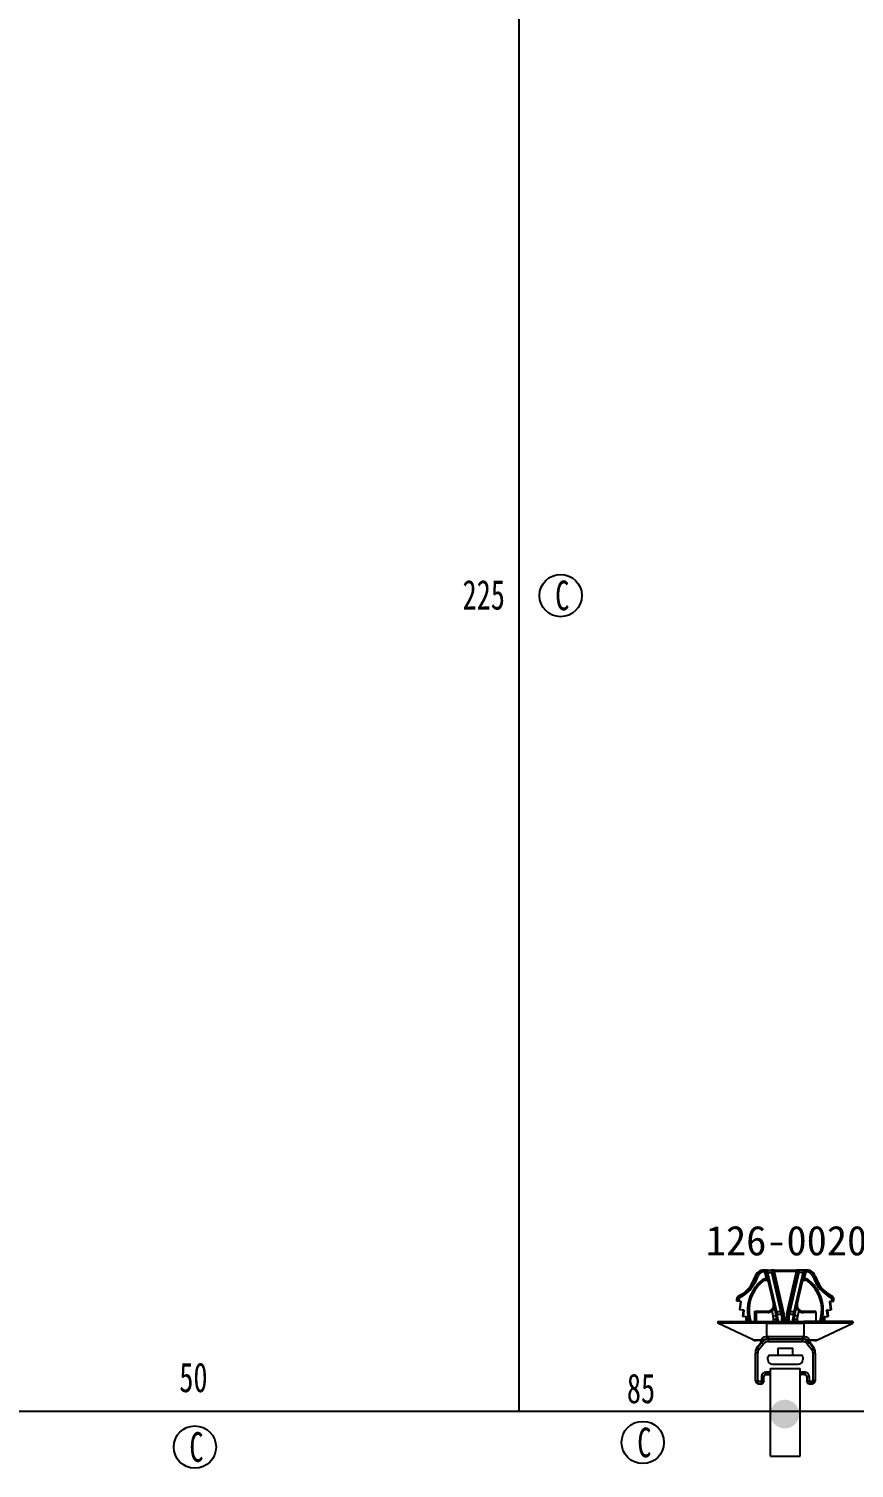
# Model space of a CAD drawing. Header units: millimetres. Extents: x 1543 to 5748, y 1576 to 2417.
# Drawn here: x 2940.5 to 3037.9, y 2004.2 to 2174.3 of the extents above; entities that cross this region are included whole.
import ezdxf

# ---------------------------------------------------------------- set-up
doc = ezdxf.new("R2010")
doc.units = ezdxf.units.MM
doc.layers.get('0').update_dxf_attribs({"lineweight": 25})
for name, color, linetype, lineweight in [('1轮廓实线层', 7, 'Continuous', 50), ('5剖面线层', 1, 'Continuous', 25), ('6文字层', 3, 'Continuous', 25), ('_0', 7, 'Continuous', 25), ('_1轮廓实线层', 7, 'Continuous', 40)]:
    doc.layers.add(name, color=color, linetype=linetype, lineweight=lineweight)
doc.styles.get("Standard").update_dxf_attribs({"font": ''})
doc.styles.add('仿宋体', font='', dxfattribs={"width": 0.7, "height": 3.5})
doc.styles.add('仿宋体GB2312', font='', dxfattribs={"width": 0.7})
doc.styles.get('Standard').set_extended_font_data('SimSun')
doc.styles.get('仿宋体').set_extended_font_data('SimSun')
doc.styles.get('仿宋体GB2312').set_extended_font_data('SimSun')

msp = doc.modelspace()

# ---------------------------------------------------------------- hatches: boundary and pattern name
at = {"layer": '5剖面线层', "linetype": 'ByBlock', "lineweight": -2}
h = msp.add_hatch(color=256, dxfattribs=at)
h.dxf.hatch_style = 1
edge = h.paths.add_edge_path()
edge.add_ellipse((3029.71, 2010.59), major_axis=(1.7, 0), ratio=1, start_angle=0, end_angle=360, ccw=False)
at = {"layer": '_1轮廓实线层', "linetype": 'ByBlock', "lineweight": -2}
h = msp.add_hatch(color=0, dxfattribs=at)
h.dxf.hatch_style = 1
edge = h.paths.add_edge_path()
edge.add_ellipse((3029.71, 2010.59), major_axis=(1.7, 0), ratio=1, start_angle=0, end_angle=360, ccw=False)

# ---------------------------------------------------------------- linework, layer by layer
for p, q in [((3027.38, 2027.6), (3027.22, 2027.6)), ((3027.38, 2027.6), (3027.22, 2027.6)), ((3027.49, 2027.43), (3027.34, 2027.42)), ((3027.49, 2027.43), (3027.34, 2027.42)), ((3027.49, 2027.42), (3027.35, 2027.39)), ((3027.49, 2027.42), (3027.35, 2027.39)), ((3027.54, 2026.56), (3027.35, 2027.39)), ((3027.54, 2026.56), (3027.35, 2027.39)), ((3027.38, 2027.6), (3027.63, 2027.6)), ((3027.38, 2027.6), (3027.38, 2027.51)), ((3027.38, 2027.6), (3027.63, 2027.6)), ((3027.38, 2027.6), (3027.38, 2027.51)), ((3027.49, 2027.44), (3027.49, 2027.41)), ((3027.49, 2027.44), (3027.49, 2027.41)), ((3027.53, 2027.24), (3027.49, 2027.41)), ((3027.53, 2027.24), (3027.49, 2027.41)), ((3028.59, 2022.66), (3027.53, 2027.24)), ((3028.59, 2022.66), (3027.53, 2027.24)), ((3027.61, 2027.6), (3027.63, 2027.6)), ((3027.63, 2027.6), (3027.61, 2027.6)), ((3027.61, 2027.6), (3027.63, 2027.6)), ((3027.63, 2027.6), (3027.61, 2027.6)), ((3027.63, 2027.6), (3027.67, 2027.3)), ((3027.63, 2027.6), (3028.14, 2027.6)), ((3027.63, 2027.6), (3027.67, 2027.3)), ((3027.63, 2027.6), (3028.14, 2027.6)), ((3027.67, 2027.3), (3028.73, 2022.72)), ((3027.67, 2027.3), (3028.18, 2027.3)), ((3027.67, 2027.3), (3028.73, 2022.72)), ((3027.67, 2027.3), (3028.18, 2027.3)), ((3028.18, 2027.3), (3028.14, 2027.6)), ((3028.18, 2027.3), (3028.14, 2027.6)), ((3028.43, 2027.6), (3028.15, 2027.6)), ((3028.43, 2027.6), (3028.15, 2027.6)), ((3029.24, 2022.72), (3028.18, 2027.3)), ((3029.24, 2022.72), (3028.18, 2027.3)), ((3028.28, 2027.49), (3028.43, 2027.45)), ((3028.28, 2027.49), (3028.43, 2027.45)), ((3028.28, 2027.48), (3028.32, 2027.31)), ((3028.28, 2027.48), (3028.32, 2027.31)), ((3028.32, 2027.31), (3029.38, 2022.72)), ((3028.32, 2027.31), (3029.38, 2022.72)), ((3028.43, 2027.6), (3031.1, 2027.6)), ((3028.43, 2027.6), (3028.43, 2027.45)), ((3028.43, 2027.6), (3031.1, 2027.6)), ((3028.43, 2027.6), (3028.43, 2027.45)), ((3031.1, 2027.45), (3028.43, 2027.45)), ((3028.43, 2027.45), (3029.6, 2022.42)), ((3031.1, 2027.45), (3028.43, 2027.45)), ((3028.43, 2027.45), (3029.6, 2022.42)), ((3029.93, 2022.42), (3031.1, 2027.45)), ((3029.93, 2022.42), (3031.1, 2027.45)), ((3030.15, 2022.72), (3031.21, 2027.31)), ((3030.15, 2022.72), (3031.21, 2027.31)), ((3031.35, 2027.3), (3030.29, 2022.72)), ((3031.35, 2027.3), (3030.29, 2022.72)), ((3030.8, 2022.72), (3031.87, 2027.3)), ((3030.8, 2022.72), (3031.87, 2027.3)), ((3032, 2027.24), (3030.94, 2022.66)), ((3032, 2027.24), (3030.94, 2022.66)), ((3031.1, 2027.6), (3031.1, 2027.45)), ((3031.38, 2027.6), (3031.1, 2027.6)), ((3031.1, 2027.6), (3031.1, 2027.45)), ((3031.38, 2027.6), (3031.1, 2027.6)), ((3031.1, 2027.45), (3031.25, 2027.49)), ((3031.1, 2027.45), (3031.25, 2027.49)), ((3031.21, 2027.31), (3031.25, 2027.48)), ((3031.21, 2027.31), (3031.25, 2027.48)), ((3031.25, 2027.48), (3031.26, 2027.49)), ((3031.25, 2027.48), (3031.26, 2027.49)), ((3031.39, 2027.6), (3031.35, 2027.3)), ((3031.39, 2027.6), (3031.35, 2027.3)), ((3031.87, 2027.3), (3031.35, 2027.3)), ((3031.87, 2027.3), (3031.35, 2027.3)), ((3031.91, 2027.6), (3031.39, 2027.6)), ((3031.91, 2027.6), (3031.39, 2027.6)), ((3031.87, 2027.3), (3031.91, 2027.6)), ((3031.87, 2027.3), (3031.91, 2027.6)), ((3032.16, 2027.6), (3031.91, 2027.6)), ((3031.93, 2027.6), (3031.91, 2027.6)), ((3031.91, 2027.6), (3031.93, 2027.6)), ((3032.16, 2027.6), (3031.91, 2027.6)), ((3031.93, 2027.6), (3031.91, 2027.6)), ((3031.91, 2027.6), (3031.93, 2027.6)), ((3032.19, 2027.39), (3031.99, 2026.56)), ((3032.19, 2027.39), (3031.99, 2026.56)), ((3032.04, 2027.41), (3032, 2027.24)), ((3032.04, 2027.41), (3032, 2027.24)), ((3032.04, 2027.51), (3032.04, 2027.5)), ((3032.04, 2027.51), (3032.04, 2027.5)), ((3032.05, 2027.44), (3032.05, 2027.42)), ((3032.05, 2027.44), (3032.05, 2027.42)), ((3032.19, 2027.42), (3032.05, 2027.43)), ((3032.19, 2027.42), (3032.05, 2027.43)), ((3032.19, 2027.39), (3032.05, 2027.42)), ((3032.19, 2027.39), (3032.05, 2027.42)), ((3032.16, 2027.6), (3032.31, 2027.6)), ((3032.16, 2027.6), (3032.16, 2027.51)), ((3032.16, 2027.6), (3032.31, 2027.6)), ((3032.16, 2027.6), (3032.16, 2027.51)), ((3025.97, 2026.07), (3026, 2026.11)), ((3025.97, 2026.07), (3026, 2026.11)), ((3026.32, 2026.84), (3026.2, 2026.84)), ((3026.32, 2026.84), (3026.2, 2026.84)), ((3026.48, 2026.79), (3026.32, 2026.84)), ((3026.48, 2026.79), (3026.32, 2026.84)), ((3027, 2026.41), (3027.12, 2026.27)), ((3027, 2026.41), (3027.12, 2026.27)), ((3027.45, 2026.56), (3027.54, 2026.56)), ((3027.45, 2026.56), (3027.45, 2026.38)), ((3027.45, 2026.56), (3027.54, 2026.56)), ((3027.45, 2026.56), (3027.45, 2026.38)), ((3027.62, 2026.38), (3027.45, 2026.38)), ((3027.62, 2026.38), (3027.45, 2026.38)), ((3027.68, 2026.59), (3027.54, 2026.56)), ((3027.68, 2026.59), (3027.54, 2026.56)), ((3027.62, 2026.38), (3027.54, 2026.56)), ((3027.62, 2026.38), (3027.54, 2026.56)), ((3031.99, 2026.56), (3031.85, 2026.59)), ((3031.99, 2026.56), (3031.85, 2026.59)), ((3031.99, 2026.56), (3031.92, 2026.38)), ((3031.99, 2026.56), (3031.92, 2026.38)), ((3032.09, 2026.38), (3031.92, 2026.38)), ((3032.09, 2026.38), (3031.92, 2026.38)), ((3031.99, 2026.56), (3032.09, 2026.56)), ((3031.99, 2026.56), (3032.09, 2026.56)), ((3032.09, 2026.56), (3032.09, 2026.38)), ((3032.09, 2026.56), (3032.09, 2026.38)), ((3032.53, 2026.41), (3032.42, 2026.27)), ((3032.53, 2026.41), (3032.42, 2026.27)), ((3033.05, 2026.79), (3033.22, 2026.84)), ((3033.05, 2026.79), (3033.22, 2026.84)), ((3033.22, 2026.84), (3033.34, 2026.84)), ((3033.22, 2026.84), (3033.34, 2026.84)), ((3024.09, 2024.18), (3024.02, 2024.18)), ((3024.02, 2023.93), (3024.02, 2024.18)), ((3024.09, 2024.18), (3024.02, 2024.18)), ((3024.02, 2023.93), (3024.02, 2024.18)), ((3024.09, 2023.93), (3024.02, 2023.93)), ((3024.46, 2023.88), (3024.02, 2023.93)), ((3024.09, 2023.93), (3024.02, 2023.93)), ((3024.46, 2023.88), (3024.02, 2023.93)), ((3024.09, 2024.18), (3024.27, 2024.18)), ((3024.09, 2023.93), (3024.09, 2024.18)), ((3024.09, 2024.18), (3024.27, 2024.18)), ((3024.09, 2023.93), (3024.09, 2024.18)), ((3024.29, 2024.5), (3024.22, 2024.5)), ((3024.29, 2024.5), (3024.22, 2024.5)), ((3024.27, 2024.18), (3024.27, 2023.92)), ((3024.27, 2024.18), (3024.27, 2023.92)), ((3024.54, 2023.88), (3024.27, 2023.92)), ((3024.54, 2023.88), (3024.27, 2023.92)), ((3024.37, 2024.34), (3024.29, 2024.5)), ((3024.37, 2024.34), (3024.29, 2024.5)), ((3024.46, 2023.88), (3024.34, 2022.92)), ((3024.46, 2023.88), (3024.34, 2022.92)), ((3024.45, 2022.92), (3024.57, 2023.88)), ((3024.45, 2022.92), (3024.57, 2023.88)), ((3024.46, 2023.88), (3024.57, 2023.88)), ((3024.46, 2023.88), (3024.57, 2023.88)), ((3024.54, 2023.88), (3024.57, 2023.88)), ((3024.54, 2023.88), (3024.57, 2023.88)), ((3026.11, 2025.45), (3026.25, 2025.35)), ((3026.11, 2025.45), (3026.25, 2025.35)), ((3033.43, 2025.45), (3033.28, 2025.35)), ((3033.43, 2025.45), (3033.28, 2025.35)), ((3034.97, 2023.88), (3035.26, 2023.92)), ((3034.97, 2023.88), (3035.26, 2023.92)), ((3034.97, 2023.88), (3034.98, 2023.81)), ((3035.07, 2023.88), (3034.97, 2023.88)), ((3034.97, 2023.88), (3034.98, 2023.81)), ((3035.07, 2023.88), (3034.97, 2023.88)), ((3034.98, 2023.81), (3035.09, 2022.92)), ((3034.98, 2023.81), (3035.09, 2022.92)), ((3035.07, 2023.88), (3035.51, 2023.93)), ((3035.07, 2023.88), (3035.51, 2023.93)), ((3035.07, 2023.88), (3035.19, 2022.92)), ((3035.07, 2023.88), (3035.19, 2022.92)), ((3035.17, 2024.34), (3035.24, 2024.5)), ((3035.17, 2024.34), (3035.24, 2024.5)), ((3035.24, 2024.5), (3035.32, 2024.5)), ((3035.24, 2024.5), (3035.32, 2024.5)), ((3035.26, 2024.18), (3035.26, 2023.92)), ((3035.26, 2024.18), (3035.44, 2024.18)), ((3035.26, 2024.18), (3035.26, 2023.92)), ((3035.26, 2024.18), (3035.44, 2024.18)), ((3035.44, 2023.93), (3035.44, 2024.18)), ((3035.44, 2024.18), (3035.51, 2024.18)), ((3035.44, 2023.93), (3035.44, 2024.18)), ((3035.44, 2024.18), (3035.51, 2024.18)), ((3035.44, 2023.93), (3035.51, 2023.93)), ((3035.44, 2023.93), (3035.51, 2023.93)), ((3035.51, 2023.93), (3035.51, 2024.18)), ((3035.51, 2023.93), (3035.51, 2024.18)), ((3024.45, 2022.92), (3024.34, 2022.92)), ((3024.79, 2022.87), (3024.34, 2022.92)), ((3024.45, 2022.92), (3024.34, 2022.92)), ((3024.79, 2022.87), (3024.34, 2022.92)), ((3024.87, 2022.87), (3024.45, 2022.92)), ((3024.87, 2022.87), (3024.45, 2022.92)), ((3024.79, 2022.87), (3024.7, 2022.13)), ((3024.79, 2022.87), (3024.7, 2022.13)), ((3024.81, 2022.13), (3024.7, 2022.13)), ((3025.13, 2022.08), (3024.7, 2022.13)), ((3024.81, 2022.13), (3024.7, 2022.13)), ((3025.13, 2022.08), (3024.7, 2022.13)), ((3024.79, 2022.87), (3024.9, 2022.87)), ((3024.79, 2022.87), (3024.9, 2022.87)), ((3024.81, 2022.13), (3024.9, 2022.87)), ((3024.81, 2022.13), (3024.9, 2022.87)), ((3025.25, 2022.08), (3024.81, 2022.13)), ((3025.25, 2022.08), (3024.81, 2022.13)), ((3024.87, 2022.87), (3024.9, 2022.87)), ((3024.87, 2022.87), (3024.9, 2022.87)), ((3025.25, 2022.08), (3025.13, 2022.08)), ((3025.13, 2021.52), (3025.13, 2022.08)), ((3025.25, 2022.08), (3025.13, 2022.08)), ((3025.13, 2021.52), (3025.13, 2022.08)), ((3025.25, 2021.52), (3025.25, 2022.08)), ((3025.25, 2021.52), (3025.25, 2022.08)), ((3026.18, 2021.52), (3026.18, 2022.74)), ((3026.18, 2022.74), (3026.32, 2022.6)), ((3026.18, 2022.74), (3027.68, 2022.74)), ((3026.18, 2021.52), (3026.18, 2022.74)), ((3026.18, 2022.74), (3026.32, 2022.6)), ((3026.18, 2022.74), (3027.68, 2022.74)), ((3026.32, 2022.6), (3026.32, 2021.52)), ((3027.68, 2022.6), (3026.32, 2022.6)), ((3026.32, 2022.6), (3026.32, 2021.52)), ((3027.68, 2022.6), (3026.32, 2022.6)), ((3027.68, 2022.6), (3027.68, 2022.74)), ((3027.68, 2022.6), (3027.68, 2022.74)), ((3028.2, 2022.77), (3028.11, 2022.89)), ((3028.2, 2022.77), (3028.11, 2022.89)), ((3028.33, 2022.21), (3028.2, 2022.77)), ((3028.33, 2022.21), (3028.2, 2022.77)), ((3028.33, 2022.21), (3028.68, 2022.29)), ((3028.33, 2022.21), (3028.68, 2022.29)), ((3028.37, 2023.61), (3028.38, 2023.55)), ((3028.37, 2023.61), (3028.38, 2023.55)), ((3028.67, 2022.32), (3028.59, 2022.66)), ((3028.67, 2022.32), (3028.59, 2022.66)), ((3028.81, 2022.36), (3028.67, 2022.32)), ((3028.81, 2022.36), (3028.67, 2022.32)), ((3028.68, 2022.29), (3028.67, 2022.32)), ((3028.68, 2022.29), (3028.67, 2022.32)), ((3028.82, 2022.33), (3028.68, 2022.29)), ((3028.82, 2022.33), (3028.68, 2022.29)), ((3028.73, 2022.72), (3029.24, 2022.72)), ((3028.73, 2022.72), (3028.81, 2022.36)), ((3028.73, 2022.72), (3029.24, 2022.72)), ((3028.73, 2022.72), (3028.81, 2022.36)), ((3029.32, 2022.36), (3028.81, 2022.36)), ((3028.81, 2022.36), (3028.82, 2022.33)), ((3029.32, 2022.36), (3028.81, 2022.36)), ((3028.81, 2022.36), (3028.82, 2022.33)), ((3029.32, 2022.36), (3029.24, 2022.72)), ((3029.32, 2022.36), (3029.24, 2022.72)), ((3029.46, 2022.39), (3029.32, 2022.36)), ((3029.46, 2022.39), (3029.32, 2022.36)), ((3029.46, 2022.38), (3029.32, 2022.35)), ((3029.46, 2022.38), (3029.32, 2022.35)), ((3029.32, 2022.35), (3029.32, 2022.36)), ((3029.32, 2022.35), (3029.32, 2022.36)), ((3029.38, 2022.72), (3029.46, 2022.39)), ((3029.38, 2022.72), (3029.46, 2022.39)), ((3029.46, 2022.38), (3029.6, 2022.42)), ((3029.46, 2022.38), (3029.6, 2022.42)), ((3029.46, 2022.39), (3029.46, 2022.38)), ((3029.46, 2022.39), (3029.46, 2022.38)), ((3029.93, 2022.42), (3030.07, 2022.38)), ((3029.93, 2022.42), (3030.07, 2022.38)), ((3030.07, 2022.39), (3030.15, 2022.72)), ((3030.07, 2022.39), (3030.15, 2022.72)), ((3030.07, 2022.38), (3030.07, 2022.39)), ((3030.21, 2022.36), (3030.07, 2022.39)), ((3030.07, 2022.38), (3030.07, 2022.39)), ((3030.21, 2022.36), (3030.07, 2022.39)), ((3030.21, 2022.35), (3030.07, 2022.38)), ((3030.21, 2022.35), (3030.07, 2022.38)), ((3030.29, 2022.72), (3030.21, 2022.36)), ((3030.29, 2022.72), (3030.21, 2022.36)), ((3030.73, 2022.36), (3030.21, 2022.36)), ((3030.21, 2022.36), (3030.21, 2022.35)), ((3030.73, 2022.36), (3030.21, 2022.36)), ((3030.21, 2022.36), (3030.21, 2022.35)), ((3030.29, 2022.72), (3030.8, 2022.72)), ((3030.29, 2022.72), (3030.8, 2022.72)), ((3030.72, 2022.33), (3030.73, 2022.36)), ((3030.72, 2022.33), (3030.73, 2022.36)), ((3030.86, 2022.29), (3030.72, 2022.33)), ((3030.86, 2022.29), (3030.72, 2022.33)), ((3030.73, 2022.36), (3030.8, 2022.72)), ((3030.73, 2022.36), (3030.8, 2022.72)), ((3030.87, 2022.32), (3030.73, 2022.36)), ((3030.87, 2022.32), (3030.73, 2022.36)), ((3030.87, 2022.32), (3030.86, 2022.29)), ((3030.87, 2022.32), (3030.86, 2022.29)), ((3030.86, 2022.29), (3031.21, 2022.21)), ((3030.86, 2022.29), (3031.21, 2022.21)), ((3030.94, 2022.66), (3030.87, 2022.32)), ((3030.94, 2022.66), (3030.87, 2022.32)), ((3031.15, 2023.55), (3031.16, 2023.61)), ((3031.15, 2023.55), (3031.16, 2023.61)), ((3031.34, 2022.77), (3031.21, 2022.21)), ((3031.34, 2022.77), (3031.21, 2022.21)), ((3031.34, 2022.77), (3031.42, 2022.89)), ((3031.34, 2022.77), (3031.42, 2022.89)), ((3031.86, 2022.6), (3031.86, 2022.74)), ((3031.86, 2022.74), (3033.36, 2022.74)), ((3031.86, 2022.6), (3031.86, 2022.74)), ((3031.86, 2022.74), (3033.36, 2022.74)), ((3033.36, 2022.6), (3031.86, 2022.6)), ((3033.36, 2022.6), (3031.86, 2022.6)), ((3033.36, 2022.6), (3033.36, 2022.74)), ((3033.36, 2022.6), (3033.36, 2022.74)), ((3033.36, 2022.6), (3033.36, 2021.52)), ((3033.36, 2022.6), (3033.36, 2021.52)), ((3034.31, 2022.08), (3034.73, 2022.13)), ((3034.31, 2022.08), (3034.73, 2022.13)), ((3034.31, 2022.08), (3034.38, 2022.09)), ((3034.31, 2022.08), (3034.38, 2022.09)), ((3034.47, 2022.09), (3034.38, 2022.09)), ((3034.47, 2022.09), (3034.38, 2022.09)), ((3034.47, 2022.09), (3034.84, 2022.13)), ((3034.47, 2022.09), (3034.84, 2022.13)), ((3034.63, 2022.87), (3035.09, 2022.92)), ((3034.63, 2022.87), (3035.09, 2022.92)), ((3034.63, 2022.87), (3034.64, 2022.8)), ((3034.75, 2022.87), (3034.63, 2022.87)), ((3034.63, 2022.87), (3034.64, 2022.8)), ((3034.75, 2022.87), (3034.63, 2022.87)), ((3034.64, 2022.8), (3034.73, 2022.13)), ((3034.64, 2022.8), (3034.73, 2022.13)), ((3034.84, 2022.13), (3034.73, 2022.13)), ((3034.84, 2022.13), (3034.73, 2022.13)), ((3034.75, 2022.87), (3035.19, 2022.92)), ((3034.75, 2022.87), (3035.19, 2022.92)), ((3034.75, 2022.87), (3034.84, 2022.13)), ((3034.75, 2022.87), (3034.84, 2022.13)), ((3035.19, 2022.92), (3035.09, 2022.92)), ((3035.19, 2022.92), (3035.09, 2022.92)), ((3021.79, 2021.52), (3027.59, 2021.52)), ((3021.79, 2021.52), (3021.79, 2021.34)), ((3021.79, 2021.52), (3027.59, 2021.52)), ((3021.79, 2021.52), (3021.79, 2021.34)), ((3027.59, 2021.34), (3021.79, 2021.34)), ((3025.98, 2019.35), (3021.79, 2021.34)), ((3027.59, 2021.34), (3021.79, 2021.34)), ((3025.98, 2019.35), (3021.79, 2021.34)), ((3027.59, 2021.52), (3031.94, 2021.52)), ((3027.59, 2021.52), (3027.59, 2021.34)), ((3027.59, 2021.52), (3031.94, 2021.52)), ((3027.59, 2021.52), (3027.59, 2021.34)), ((3027.59, 2021.34), (3031.94, 2021.34)), ((3027.59, 2019.76), (3027.59, 2021.34)), ((3027.59, 2021.34), (3031.94, 2021.34)), ((3027.59, 2019.76), (3027.59, 2021.34)), ((3028.38, 2021.52), (3028.38, 2021.81)), ((3028.38, 2021.81), (3028.73, 2021.81)), ((3028.38, 2021.52), (3028.38, 2021.81)), ((3028.38, 2021.81), (3028.73, 2021.81)), ((3028.73, 2021.52), (3028.73, 2021.81)), ((3028.88, 2021.81), (3028.73, 2021.81)), ((3028.73, 2021.52), (3028.73, 2021.81)), ((3028.88, 2021.81), (3028.73, 2021.81)), ((3028.88, 2021.81), (3028.88, 2021.52)), ((3028.88, 2021.81), (3028.88, 2021.52)), ((3029.37, 2021.52), (3029.37, 2021.9)), ((3029.52, 2021.9), (3029.37, 2021.9)), ((3029.37, 2021.52), (3029.37, 2021.9)), ((3029.52, 2021.9), (3029.37, 2021.9)), ((3029.52, 2021.9), (3029.52, 2021.52)), ((3029.52, 2021.9), (3029.66, 2021.9)), ((3029.52, 2021.9), (3029.52, 2021.52)), ((3029.52, 2021.9), (3029.66, 2021.9)), ((3029.66, 2021.9), (3029.66, 2021.52)), ((3029.66, 2021.9), (3029.66, 2021.52)), ((3029.87, 2021.52), (3029.87, 2021.9)), ((3029.87, 2021.9), (3030.02, 2021.9)), ((3029.87, 2021.52), (3029.87, 2021.9)), ((3029.87, 2021.9), (3030.02, 2021.9)), ((3030.02, 2021.52), (3030.02, 2021.9)), ((3030.16, 2021.9), (3030.02, 2021.9)), ((3030.02, 2021.52), (3030.02, 2021.9)), ((3030.16, 2021.9), (3030.02, 2021.9)), ((3030.16, 2021.9), (3030.16, 2021.52)), ((3030.16, 2021.9), (3030.16, 2021.52)), ((3030.66, 2021.52), (3030.66, 2021.81)), ((3030.8, 2021.81), (3030.66, 2021.81)), ((3030.66, 2021.52), (3030.66, 2021.81)), ((3030.8, 2021.81), (3030.66, 2021.81)), ((3030.8, 2021.81), (3030.8, 2021.52)), ((3030.8, 2021.81), (3031.16, 2021.81)), ((3030.8, 2021.81), (3030.8, 2021.52)), ((3030.8, 2021.81), (3031.16, 2021.81)), ((3031.16, 2021.81), (3031.16, 2021.52)), ((3031.16, 2021.81), (3031.16, 2021.52)), ((3037.75, 2021.52), (3031.94, 2021.52)), ((3031.94, 2021.52), (3031.94, 2021.34)), ((3037.75, 2021.52), (3031.94, 2021.52)), ((3031.94, 2021.52), (3031.94, 2021.34)), ((3037.75, 2021.34), (3031.94, 2021.34)), ((3031.94, 2021.34), (3031.94, 2019.76)), ((3037.75, 2021.34), (3031.94, 2021.34)), ((3031.94, 2021.34), (3031.94, 2019.76)), ((3033.56, 2019.35), (3037.75, 2021.34)), ((3033.56, 2019.35), (3037.75, 2021.34)), ((3034.14, 2022), (3034.15, 2022)), ((3034.14, 2022), (3034.14, 2021.99)), ((3034.14, 2022), (3034.15, 2022)), ((3034.14, 2022), (3034.14, 2021.99)), ((3034.14, 2021.99), (3034.14, 2021.52)), ((3034.14, 2021.99), (3034.14, 2021.52)), ((3034.32, 2022.02), (3034.41, 2022.02)), ((3034.32, 2021.52), (3034.32, 2022.02)), ((3034.32, 2022.02), (3034.41, 2022.02)), ((3034.32, 2021.52), (3034.32, 2022.02)), ((3034.41, 2021.52), (3034.41, 2022.02)), ((3034.41, 2021.52), (3034.41, 2022.02)), ((3037.75, 2021.52), (3037.75, 2021.34)), ((3037.75, 2021.52), (3037.75, 2021.34)), ((3025.98, 2019.35), (3026.86, 2019.35)), ((3025.98, 2019.35), (3026.86, 2019.35)), ((3026.43, 2019.28), (3026.29, 2019.28)), ((3026.43, 2019.28), (3026.29, 2019.28)), ((3026.77, 2019.28), (3026.43, 2019.28)), ((3026.77, 2019.28), (3026.43, 2019.28)), ((3026.45, 2018.49), (3026.98, 2019.16)), ((3026.45, 2018.49), (3026.98, 2019.16)), ((3026.45, 2018.49), (3026.98, 2019.16)), ((3026.45, 2018.49), (3026.98, 2019.16)), ((3026.98, 2019.04), (3026.45, 2018.38)), ((3026.98, 2019.04), (3026.45, 2018.38)), ((3026.65, 2018.22), (3027.18, 2018.89)), ((3026.65, 2018.22), (3027.18, 2018.89)), ((3026.89, 2019.38), (3026.86, 2019.35)), ((3026.89, 2019.38), (3026.86, 2019.35)), ((3026.98, 2019.04), (3026.98, 2019.16)), ((3026.98, 2019.16), (3026.98, 2019.16)), ((3026.98, 2019.04), (3026.98, 2019.16)), ((3026.98, 2019.16), (3026.98, 2019.16)), ((3027.18, 2018.89), (3026.98, 2019.04)), ((3027.18, 2018.89), (3026.98, 2019.04)), ((3027.73, 2019.77), (3031.8, 2019.77)), ((3027.73, 2019.49), (3027.73, 2019.77)), ((3027.73, 2019.77), (3031.8, 2019.77)), ((3027.73, 2019.49), (3027.73, 2019.77)), ((3027.73, 2019.49), (3031.8, 2019.49)), ((3027.73, 2019.42), (3027.73, 2019.49)), ((3027.73, 2019.49), (3031.8, 2019.49)), ((3027.73, 2019.42), (3027.73, 2019.49)), ((3027.73, 2019.42), (3031.8, 2019.42)), ((3027.73, 2019.42), (3027.73, 2019.16)), ((3027.73, 2019.42), (3031.8, 2019.42)), ((3027.73, 2019.42), (3027.73, 2019.16)), ((3027.73, 2019.16), (3031.8, 2019.16)), ((3027.73, 2019.16), (3031.8, 2019.16)), ((3031.8, 2019.77), (3031.8, 2019.49)), ((3031.8, 2019.77), (3031.8, 2019.49)), ((3031.8, 2019.49), (3031.8, 2019.42)), ((3031.8, 2019.49), (3031.8, 2019.42)), ((3031.8, 2019.16), (3031.8, 2019.42)), ((3031.8, 2019.16), (3031.8, 2019.42)), ((3032.56, 2019.04), (3032.36, 2018.89)), ((3032.56, 2019.04), (3032.36, 2018.89)), ((3032.36, 2018.89), (3032.88, 2018.22)), ((3032.36, 2018.89), (3032.88, 2018.22)), ((3032.56, 2019.16), (3032.56, 2019.04)), ((3032.56, 2019.16), (3032.56, 2019.16)), ((3033.08, 2018.49), (3032.56, 2019.16)), ((3033.08, 2018.49), (3032.56, 2019.16)), ((3032.56, 2019.16), (3032.56, 2019.04)), ((3032.56, 2019.16), (3032.56, 2019.16)), ((3033.08, 2018.49), (3032.56, 2019.16)), ((3033.08, 2018.49), (3032.56, 2019.16)), ((3033.08, 2018.38), (3032.56, 2019.04)), ((3033.08, 2018.38), (3032.56, 2019.04)), ((3032.67, 2019.35), (3032.65, 2019.38)), ((3032.67, 2019.35), (3032.65, 2019.38)), ((3032.67, 2019.35), (3033.56, 2019.35)), ((3032.67, 2019.35), (3033.56, 2019.35)), ((3033.24, 2019.28), (3032.77, 2019.28)), ((3033.24, 2019.28), (3032.77, 2019.28)), ((3026.25, 2017.9), (3026.25, 2017.78)), ((3026.25, 2017.9), (3026.25, 2017.9)), ((3026.25, 2017.9), (3026.25, 2017.78)), ((3026.25, 2017.9), (3026.25, 2017.9)), ((3026.25, 2014.53), (3026.25, 2017.78)), ((3026.5, 2017.78), (3026.25, 2017.78)), ((3026.25, 2014.53), (3026.25, 2017.78)), ((3026.5, 2017.78), (3026.25, 2017.78)), ((3026.45, 2018.49), (3026.45, 2018.38)), ((3026.45, 2018.49), (3026.45, 2018.49)), ((3026.45, 2018.49), (3026.45, 2018.38)), ((3026.45, 2018.49), (3026.45, 2018.49)), ((3026.45, 2018.38), (3026.65, 2018.22)), ((3026.45, 2018.38), (3026.65, 2018.22)), ((3026.5, 2014.53), (3026.5, 2017.78)), ((3026.5, 2014.53), (3026.5, 2017.78)), ((3027.7, 2017.02), (3027.7, 2017.32)), ((3027.7, 2017.02), (3027.7, 2017.32)), ((3027.92, 2017.53), (3028.87, 2017.53)), ((3027.92, 2017.53), (3028.87, 2017.53)), ((3028.87, 2018.39), (3028.87, 2017.53)), ((3028.87, 2018.39), (3030.66, 2018.39)), ((3028.87, 2018.39), (3028.87, 2017.53)), ((3028.87, 2018.39), (3030.66, 2018.39)), ((3028.87, 2017.53), (3030.66, 2017.53)), ((3028.87, 2017.53), (3030.66, 2017.53)), ((3030.66, 2017.53), (3030.66, 2018.39)), ((3030.66, 2017.53), (3030.66, 2018.39)), ((3030.66, 2017.53), (3031.62, 2017.53)), ((3030.66, 2017.53), (3031.62, 2017.53)), ((3031.83, 2017.32), (3031.83, 2017.02)), ((3031.83, 2017.32), (3031.83, 2017.02)), ((3032.88, 2018.22), (3033.08, 2018.38)), ((3032.88, 2018.22), (3033.08, 2018.38)), ((3033.03, 2017.78), (3033.03, 2014.53)), ((3033.29, 2017.78), (3033.03, 2017.78)), ((3033.03, 2017.78), (3033.03, 2014.53)), ((3033.29, 2017.78), (3033.03, 2017.78)), ((3033.08, 2018.38), (3033.08, 2018.49)), ((3033.08, 2018.49), (3033.08, 2018.49)), ((3033.08, 2018.38), (3033.08, 2018.49)), ((3033.08, 2018.49), (3033.08, 2018.49)), ((3033.29, 2017.78), (3033.29, 2017.9)), ((3033.29, 2017.9), (3033.29, 2017.9)), ((3033.29, 2017.78), (3033.29, 2017.9)), ((3033.29, 2017.9), (3033.29, 2017.9)), ((3033.29, 2017.78), (3033.29, 2014.53)), ((3033.29, 2017.78), (3033.29, 2014.53)), ((3028.02, 2015.54), (3027.45, 2015.54)), ((3027.45, 2015.54), (3027.45, 2015.25)), ((3028.02, 2015.54), (3027.45, 2015.54)), ((3027.45, 2015.54), (3027.45, 2015.25)), ((3027.88, 2015.25), (3028.02, 2015.53)), ((3027.88, 2015.25), (3028.02, 2015.53)), ((3028.02, 2015.96), (3031.52, 2015.96)), ((3028.02, 2005.63), (3028.02, 2015.96)), ((3028.02, 2015.96), (3031.52, 2015.96)), ((3028.02, 2005.63), (3028.02, 2015.96)), ((3028.24, 2016.48), (3031.29, 2016.48)), ((3028.24, 2016.48), (3031.29, 2016.48)), ((3031.52, 2005.63), (3031.52, 2015.96)), ((3031.52, 2005.63), (3031.52, 2015.96)), ((3032.09, 2015.54), (3031.52, 2015.54)), ((3032.09, 2015.54), (3031.52, 2015.54)), ((3031.52, 2015.53), (3031.66, 2015.25)), ((3031.52, 2015.53), (3031.66, 2015.25)), ((3032.09, 2015.25), (3032.09, 2015.54)), ((3032.09, 2015.25), (3032.09, 2015.54)), ((3026.25, 2014.53), (3026.5, 2014.53)), ((3026.25, 2014.53), (3026.5, 2014.53)), ((3026.94, 2014.42), (3026.61, 2014.42)), ((3026.61, 2014.17), (3026.61, 2014.42)), ((3026.94, 2014.42), (3026.61, 2014.42)), ((3026.61, 2014.17), (3026.61, 2014.42)), ((3026.61, 2014.17), (3026.94, 2014.17)), ((3026.61, 2014.17), (3026.94, 2014.17)), ((3026.94, 2015.04), (3026.94, 2014.42)), ((3027.23, 2015.04), (3026.94, 2015.04)), ((3026.94, 2015.04), (3026.94, 2014.42)), ((3027.23, 2015.04), (3026.94, 2015.04)), ((3026.94, 2014.17), (3026.94, 2014.42)), ((3026.94, 2014.17), (3026.94, 2014.42)), ((3027.23, 2014.46), (3027.23, 2015.04)), ((3027.23, 2014.46), (3027.23, 2015.04)), ((3027.45, 2015.25), (3027.56, 2015.25)), ((3027.45, 2015.25), (3027.56, 2015.25)), ((3027.56, 2015.25), (3027.56, 2015.26)), ((3027.57, 2015.25), (3027.56, 2015.26)), ((3027.56, 2015.25), (3027.56, 2015.26)), ((3027.57, 2015.25), (3027.56, 2015.26)), ((3027.56, 2015.25), (3027.57, 2015.25)), ((3027.56, 2015.25), (3027.57, 2015.25)), ((3027.57, 2015.25), (3027.88, 2015.25)), ((3027.57, 2015.25), (3027.88, 2015.25)), ((3027.88, 2015.25), (3028.02, 2015.25)), ((3027.88, 2015.25), (3028.02, 2015.25)), ((3031.52, 2015.25), (3031.66, 2015.25)), ((3031.52, 2015.25), (3031.66, 2015.25)), ((3031.96, 2015.25), (3031.66, 2015.25)), ((3031.96, 2015.25), (3031.66, 2015.25)), ((3031.98, 2015.26), (3031.96, 2015.25)), ((3031.98, 2015.26), (3031.96, 2015.25)), ((3031.98, 2015.25), (3031.96, 2015.25)), ((3031.98, 2015.25), (3031.96, 2015.25)), ((3031.98, 2015.26), (3031.98, 2015.25)), ((3031.98, 2015.26), (3031.98, 2015.25)), ((3031.98, 2015.25), (3032.09, 2015.25)), ((3031.98, 2015.25), (3032.09, 2015.25)), ((3032.31, 2015.04), (3032.6, 2015.04)), ((3032.31, 2015.04), (3032.31, 2014.46)), ((3032.31, 2015.04), (3032.6, 2015.04)), ((3032.31, 2015.04), (3032.31, 2014.46)), ((3032.6, 2014.42), (3032.6, 2015.04)), ((3032.6, 2014.42), (3032.6, 2015.04)), ((3032.92, 2014.42), (3032.6, 2014.42)), ((3032.6, 2014.42), (3032.6, 2014.17)), ((3032.92, 2014.42), (3032.6, 2014.42)), ((3032.6, 2014.42), (3032.6, 2014.17)), ((3032.6, 2014.17), (3032.92, 2014.17)), ((3032.6, 2014.17), (3032.92, 2014.17)), ((3032.92, 2014.17), (3032.92, 2014.42)), ((3032.92, 2014.17), (3032.92, 2014.42)), ((3033.29, 2014.53), (3033.03, 2014.53)), ((3033.29, 2014.53), (3033.03, 2014.53)), ((3028.02, 2005.63), (3031.52, 2005.63)), ((3028.02, 2005.63), (3031.52, 2005.63))]:
    msp.add_line(p, q)
for points in [[(3026.32, 2026.84), (3026.38, 2027), (3026.48, 2027.15), (3026.59, 2027.28), (3026.73, 2027.39), (3027.04, 2027.54), (3027.38, 2027.6)], [(3026.32, 2026.84), (3026.38, 2027), (3026.48, 2027.15), (3026.59, 2027.28), (3026.73, 2027.39), (3027.04, 2027.54), (3027.38, 2027.6)], [(3033.22, 2026.84), (3033.1, 2027.09), (3032.92, 2027.31), (3032.75, 2027.43), (3032.56, 2027.52), (3032.36, 2027.58), (3032.16, 2027.6)], [(3033.22, 2026.84), (3033.1, 2027.09), (3032.92, 2027.31), (3032.75, 2027.43), (3032.56, 2027.52), (3032.36, 2027.58), (3032.16, 2027.6)], [(3026.48, 2026.79), (3026.34, 2026.41), (3026.16, 2026.04), (3025.93, 2025.69), (3025.68, 2025.36), (3025.39, 2025.06), (3025.07, 2024.78), (3024.73, 2024.55), (3024.37, 2024.34)], [(3026.48, 2026.79), (3026.34, 2026.41), (3026.16, 2026.04), (3025.93, 2025.69), (3025.68, 2025.36), (3025.39, 2025.06), (3025.07, 2024.78), (3024.73, 2024.55), (3024.37, 2024.34)], [(3033.05, 2026.79), (3033.2, 2026.41), (3033.38, 2026.04), (3033.6, 2025.69), (3033.86, 2025.36), (3034.15, 2025.06), (3034.46, 2024.78), (3034.8, 2024.55), (3035.17, 2024.34)], [(3033.05, 2026.79), (3033.2, 2026.41), (3033.38, 2026.04), (3033.6, 2025.69), (3033.86, 2025.36), (3034.15, 2025.06), (3034.46, 2024.78), (3034.8, 2024.55), (3035.17, 2024.34)], [(3035.24, 2024.5), (3034.82, 2024.75), (3034.43, 2025.04), (3033.98, 2025.48), (3033.63, 2025.96), (3033.4, 2026.39), (3033.22, 2026.84)], [(3035.24, 2024.5), (3034.82, 2024.75), (3034.43, 2025.04), (3033.98, 2025.48), (3033.63, 2025.96), (3033.4, 2026.39), (3033.22, 2026.84)], [(3028.39, 2023.19), (3028.33, 2022.99), (3028.2, 2022.77)], [(3028.39, 2023.19), (3028.33, 2022.99), (3028.2, 2022.77)], [(3031.34, 2022.77), (3031.23, 2022.92), (3031.15, 2023.19)], [(3031.34, 2022.77), (3031.23, 2022.92), (3031.15, 2023.19)], [(3034.15, 2022), (3034.28, 2022.08), (3034.31, 2022.08)], [(3034.15, 2022), (3034.28, 2022.08), (3034.31, 2022.08)], [(3026.77, 2019.28), (3026.77, 2019.28), (3026.79, 2019.28), (3026.86, 2019.35)], [(3026.77, 2019.28), (3026.77, 2019.28), (3026.79, 2019.28), (3026.86, 2019.35)], [(3026.95, 2019.13), (3026.97, 2019.2), (3026.95, 2019.28), (3026.86, 2019.35)], [(3026.95, 2019.13), (3026.97, 2019.2), (3026.95, 2019.28), (3026.86, 2019.35)], [(3026.89, 2019.38), (3026.96, 2019.33), (3027, 2019.26), (3026.99, 2019.18), (3026.98, 2019.16)], [(3026.89, 2019.38), (3026.96, 2019.33), (3027, 2019.26), (3026.99, 2019.18), (3026.98, 2019.16)], [(3026.94, 2019.44), (3027.01, 2019.4), (3027.05, 2019.32), (3027.04, 2019.24), (3027.02, 2019.22)], [(3026.94, 2019.44), (3027.01, 2019.4), (3027.05, 2019.32), (3027.04, 2019.24), (3027.02, 2019.22)], [(3026.98, 2019.48), (3027.05, 2019.43), (3027.09, 2019.35), (3027.07, 2019.27), (3027.06, 2019.25)], [(3026.98, 2019.48), (3027.05, 2019.43), (3027.09, 2019.35), (3027.07, 2019.27), (3027.06, 2019.25)], [(3027.61, 2019.48), (3027.62, 2019.49), (3027.62, 2019.5), (3027.63, 2019.59), (3027.61, 2019.71), (3027.59, 2019.76)], [(3027.61, 2019.48), (3027.62, 2019.49), (3027.62, 2019.5), (3027.63, 2019.59), (3027.61, 2019.71), (3027.59, 2019.76)], [(3031.94, 2019.76), (3031.93, 2019.74), (3031.92, 2019.68), (3031.91, 2019.56), (3031.91, 2019.51), (3031.92, 2019.49), (3031.92, 2019.49), (3031.93, 2019.48)], [(3031.94, 2019.76), (3031.93, 2019.74), (3031.92, 2019.68), (3031.91, 2019.56), (3031.91, 2019.51), (3031.92, 2019.49), (3031.92, 2019.49), (3031.93, 2019.48)], [(3032.48, 2019.25), (3032.44, 2019.32), (3032.47, 2019.41), (3032.53, 2019.47), (3032.56, 2019.48)], [(3032.48, 2019.25), (3032.44, 2019.32), (3032.47, 2019.41), (3032.53, 2019.47), (3032.56, 2019.48)], [(3032.51, 2019.22), (3032.48, 2019.29), (3032.5, 2019.37), (3032.57, 2019.43), (3032.6, 2019.44)], [(3032.51, 2019.22), (3032.48, 2019.29), (3032.5, 2019.37), (3032.57, 2019.43), (3032.6, 2019.44)], [(3032.65, 2019.38), (3032.57, 2019.33), (3032.54, 2019.26), (3032.55, 2019.18), (3032.56, 2019.16)], [(3032.65, 2019.38), (3032.57, 2019.33), (3032.54, 2019.26), (3032.55, 2019.18), (3032.56, 2019.16)], [(3032.67, 2019.35), (3032.6, 2019.3), (3032.56, 2019.23), (3032.57, 2019.15), (3032.59, 2019.13)], [(3032.67, 2019.35), (3032.6, 2019.3), (3032.56, 2019.23), (3032.57, 2019.15), (3032.59, 2019.13)], [(3032.77, 2019.28), (3032.76, 2019.28), (3032.75, 2019.28), (3032.67, 2019.35)], [(3032.77, 2019.28), (3032.76, 2019.28), (3032.75, 2019.28), (3032.67, 2019.35)], [(3028.02, 2015.54), (3027.59, 2015.28), (3027.56, 2015.26)], [(3028.02, 2015.54), (3027.59, 2015.28), (3027.56, 2015.26)], [(3031.98, 2015.26), (3031.91, 2015.3), (3031.52, 2015.54)], [(3031.98, 2015.26), (3031.91, 2015.3), (3031.52, 2015.54)], [(3027.23, 2014.46), (3027.23, 2014.45), (3027.22, 2014.45), (3027.22, 2014.45), (3027.19, 2014.44), (3026.94, 2014.42)], [(3027.23, 2014.46), (3027.23, 2014.45), (3027.22, 2014.45), (3027.22, 2014.45), (3027.19, 2014.44), (3026.94, 2014.42)], [(3032.6, 2014.42), (3032.41, 2014.43), (3032.34, 2014.44), (3032.31, 2014.45), (3032.31, 2014.45), (3032.31, 2014.45), (3032.31, 2014.46)], [(3032.6, 2014.42), (3032.41, 2014.43), (3032.34, 2014.44), (3032.31, 2014.45), (3032.31, 2014.45), (3032.31, 2014.45), (3032.31, 2014.46)]]:
    msp.add_lwpolyline(points)
for centre, radius, start, end in [((3027.22, 2026.52), 1.07, 90, 162.7306), ((3027.22, 2026.52), 1.07, 90, 162.7306), ((3027.35, 2026.5), 0.915, 110.0713, 139.966), ((3027.35, 2026.5), 0.915, 110.0713, 139.966), ((3027.37, 2026.49), 0.927, 91.2687, 111.022), ((3027.37, 2026.49), 0.927, 91.2687, 111.022), ((3027.45, 2027.43), 0.11, 134.7436, 187.951), ((3027.45, 2027.43), 0.11, 134.7436, 187.951), ((3027.63, 2027.45), 0.286, 187.2758, 193.045), ((3027.63, 2027.45), 0.286, 187.2758, 193.045), ((3027.58, 2027.28), 0.312, 106.1819, 131.4848), ((3027.58, 2027.28), 0.312, 106.1819, 131.4848), ((3027.62, 2027.12), 0.471, 91.8423, 105.9519), ((3027.63, 2027.45), 0.143, 90.0233, 195.3689), ((3027.62, 2027.12), 0.471, 91.8423, 105.9519), ((3027.63, 2027.45), 0.143, 90.0233, 195.3689), ((3027.63, 2027.45), 0.143, 109.6276, 133.4081), ((3027.63, 2027.45), 0.143, 109.6276, 133.4081), ((3028.14, 2027.45), 0.143, 10.7471, 89.9594), ((3028.14, 2027.45), 0.143, 10.7471, 89.9594), ((3031.39, 2027.45), 0.143, 90.0406, 169.2529), ((3031.39, 2027.45), 0.143, 90.0406, 169.2529), ((3031.91, 2027.45), 0.143, 344.6311, 89.9767), ((3031.91, 2027.45), 0.143, 344.6311, 89.9767), ((3031.91, 2027.14), 0.459, 73.8694, 88.3565), ((3031.91, 2027.14), 0.459, 73.8694, 88.3565), ((3031.91, 2027.45), 0.143, 46.7405, 70.2509), ((3031.91, 2027.45), 0.143, 46.7405, 70.2509), ((3031.97, 2027.31), 0.271, 46.7102, 75.893), ((3031.97, 2027.31), 0.271, 46.7102, 75.893), ((3032.08, 2027.43), 0.11, 352.0498, 45.2721), ((3032.08, 2027.43), 0.11, 352.0498, 45.2721), ((3031.91, 2027.45), 0.286, 346.955, 352.7242), ((3032.17, 2026.49), 0.927, 68.978, 88.7313), ((3031.91, 2027.45), 0.286, 346.955, 352.7242), ((3032.17, 2026.49), 0.927, 68.978, 88.7313), ((3032.31, 2026.52), 1.07, 17.2694, 90), ((3032.31, 2026.52), 1.07, 17.2694, 90), ((3032.19, 2026.5), 0.915, 40.034, 69.9287), ((3032.19, 2026.5), 0.915, 40.034, 69.9287), ((3022.45, 2028.01), 3.93, 296.7992, 342.7306), ((3022.45, 2028.01), 3.93, 296.7992, 342.7306), ((3022.52, 2028.1), 4, 318.9724, 329.5441), ((3022.52, 2028.1), 4, 318.9724, 329.5441), ((3022.61, 2028.05), 3.9, 330.3029, 342.0322), ((3022.61, 2028.05), 3.9, 330.3029, 342.0322), ((3029.83, 2022.85), 4.54, 128.4257, 145.0351), ((3029.83, 2022.85), 4.54, 128.4257, 145.0351), ((3029.83, 2022.85), 4.36, 128.4257, 145.0351), ((3029.83, 2022.85), 4.36, 128.4257, 145.0351), ((3027.28, 2026.54), 0.834, 139.346, 162.6783), ((3027.28, 2026.54), 0.834, 139.346, 162.6783), ((3027.45, 2025.85), 0.714, 90, 128.4257), ((3027.45, 2025.85), 0.714, 90, 128.4257), ((3027.45, 2025.85), 0.535, 90, 128.4257), ((3027.45, 2025.85), 0.535, 90, 128.4257), ((3027.62, 2026.24), 0.144, 17.5777, 89.8584), ((3027.62, 2026.24), 0.144, 17.5777, 89.8584), ((3031.92, 2026.24), 0.144, 90.1416, 162.4223), ((3031.92, 2026.24), 0.144, 90.1416, 162.4223), ((3032.09, 2025.85), 0.714, 51.5743, 90), ((3032.09, 2025.85), 0.714, 51.5743, 90), ((3032.09, 2025.85), 0.535, 51.5743, 90), ((3032.09, 2025.85), 0.535, 51.5743, 90), ((3029.71, 2022.85), 4.36, 34.9649, 51.5743), ((3029.71, 2022.85), 4.36, 34.9649, 51.5743), ((3029.71, 2022.85), 4.54, 34.9649, 51.5743), ((3029.71, 2022.85), 4.54, 34.9649, 51.5743), ((3032.26, 2026.54), 0.834, 17.3217, 40.654), ((3032.26, 2026.54), 0.834, 17.3217, 40.654), ((3037.09, 2028.01), 3.93, 197.2694, 243.2008), ((3037.09, 2028.01), 3.93, 197.2694, 243.2008), ((3024.38, 2024.18), 0.357, 116.7992, 180), ((3024.38, 2024.18), 0.357, 116.7992, 180), ((3024.45, 2024.18), 0.357, 116.795, 179.9845), ((3024.45, 2024.18), 0.357, 116.795, 179.9845), ((3023.84, 2020.66), 3.29, 82.4109, 85.4978), ((3023.84, 2020.66), 3.29, 82.4109, 85.4978), ((3024.45, 2024.18), 0.18, 116.5657, 179.5268), ((3024.45, 2024.18), 0.18, 116.5657, 179.5268), ((3022.49, 2028.12), 4.04, 296.4686, 301.9834), ((3022.49, 2028.12), 4.04, 296.4686, 301.9834), ((3022.48, 2028.13), 4.05, 301.9865, 307.6961), ((3022.48, 2028.13), 4.05, 301.9865, 307.6961), ((3022.49, 2028.12), 4.04, 307.6939, 315.7343), ((3022.49, 2028.12), 4.04, 307.6939, 315.7343), ((3029.77, 2022.89), 4.47, 145.0351, 197.8008), ((3029.77, 2022.89), 4.47, 145.0351, 197.8008), ((3022.5, 2028.11), 4.02, 315.7331, 318.9807), ((3022.5, 2028.11), 4.02, 315.7331, 318.9807), ((3029.77, 2022.89), 4.29, 145.0351, 198.5681), ((3029.77, 2022.89), 4.29, 145.0351, 198.5681), ((3029.77, 2022.89), 4.29, 341.4319, 34.9649), ((3029.77, 2022.89), 4.29, 341.4319, 34.9649), ((3029.77, 2022.89), 4.47, 348.4491, 34.9649), ((3029.77, 2022.89), 4.47, 348.4491, 34.9649), ((3035.08, 2024.18), 0.18, 0.4732, 63.4343), ((3035.08, 2024.18), 0.18, 0.4732, 63.4343), ((3035.08, 2024.18), 0.357, 0.0103, 63.2116), ((3035.08, 2024.18), 0.357, 0.0103, 63.2116), ((3035.72, 2020.48), 3.46, 94.5587, 97.4919), ((3035.72, 2020.48), 3.46, 94.5587, 97.4919), ((3035.15, 2024.18), 0.357, 0, 63.2008), ((3035.15, 2024.18), 0.357, 0, 63.2008), ((3027.68, 2023.45), 0.714, 270, 328.5936), ((3027.68, 2023.45), 0.714, 270, 328.5936), ((3027.68, 2023.45), 0.857, 270, 307.6693), ((3027.68, 2023.45), 0.857, 270, 307.6693), ((3027.67, 2023.48), 0.738, 274.4835, 302.5962), ((3027.67, 2023.48), 0.738, 274.4835, 302.5962), ((3027.68, 2023.45), 0.709, 328.2087, 0.0847), ((3027.68, 2023.45), 0.709, 328.2087, 0.0847), ((3026.59, 2021.81), 1.78, 0, 13.045), ((3026.59, 2021.81), 1.78, 0, 13.045), ((3027.68, 2023.45), 0.714, 0, 13.045), ((3027.68, 2023.45), 0.714, 0, 13.045), ((3027.28, 2023.35), 1.12, 351.5911, 10.4972), ((3027.28, 2023.35), 1.12, 351.5911, 10.4972), ((3026.59, 2021.81), 2.14, 0, 13.045), ((3026.59, 2021.81), 2.14, 0, 13.045), ((3026.59, 2021.81), 2.28, 0, 13.045), ((3026.59, 2021.81), 2.28, 0, 13.045), ((3027.38, 2021.9), 2, 0, 13.045), ((3027.38, 2021.9), 2, 0, 13.045), ((3027.38, 2021.9), 2.14, 0, 13.045), ((3027.38, 2021.9), 2.14, 0, 13.045), ((3027.38, 2021.9), 2.28, 0, 13.045), ((3027.38, 2021.9), 2.28, 0, 13.045), ((3032.16, 2021.9), 2.28, 166.955, 180), ((3032.16, 2021.9), 2.28, 166.955, 180), ((3032.16, 2021.9), 2.14, 166.955, 180), ((3032.16, 2021.9), 2.14, 166.955, 180), ((3032.16, 2021.9), 2, 166.955, 180), ((3032.16, 2021.9), 2, 166.955, 180), ((3032.94, 2021.81), 2.28, 166.955, 180), ((3032.94, 2021.81), 2.28, 166.955, 180), ((3032.94, 2021.81), 2.14, 166.955, 180), ((3032.94, 2021.81), 2.14, 166.955, 180), ((3032.3, 2023.35), 1.17, 169.7283, 178.1592), ((3032.3, 2023.35), 1.17, 169.7283, 178.1592), ((3032.2, 2023.35), 1.07, 178.0537, 188.6562), ((3032.2, 2023.35), 1.07, 178.0537, 188.6562), ((3031.86, 2023.45), 0.714, 166.955, 180.0267), ((3031.86, 2023.45), 0.714, 166.955, 180.0267), ((3031.86, 2023.45), 0.712, 180.0446, 211.7328), ((3031.86, 2023.45), 0.712, 180.0446, 211.7328), ((3032.94, 2021.81), 1.78, 166.955, 180), ((3032.94, 2021.81), 1.78, 166.955, 180), ((3031.86, 2023.45), 0.714, 211.6334, 270), ((3031.86, 2023.45), 0.714, 211.6334, 270), ((3031.86, 2023.45), 0.857, 232.3307, 270), ((3031.86, 2023.45), 0.857, 232.3307, 270), ((3034.48, 2022.02), 0.0714, 97, 180), ((3034.48, 2022.02), 0.0714, 97, 180), ((3029.77, 2022.89), 4.47, 342.1992, 348.3867), ((3029.77, 2022.89), 4.47, 342.1992, 348.3867), ((3034.51, 2020.06), 1.97, 95.4376, 100.5635), ((3034.51, 2020.06), 1.97, 95.4376, 100.5635), ((3026.29, 2020), 0.725, 244.6, 269.9992), ((3026.29, 2020), 0.725, 244.6, 269.9992), ((3026.77, 2019.13), 0.145, 322, 90), ((3026.77, 2019.13), 0.145, 322, 90), ((3027.69, 2018.8), 0.989, 139.3788, 144.16), ((3027.69, 2018.8), 0.989, 139.3788, 144.16), ((3027.28, 2019.15), 0.458, 132.2836, 139.2965), ((3027.28, 2019.15), 0.458, 132.2836, 139.2965), ((3027.71, 2018.66), 1.11, 96.2924, 131.5889), ((3027.71, 2018.66), 1.11, 96.2924, 131.5889), ((3027.74, 2018.45), 0.964, 90.0093, 142.0219), ((3027.74, 2018.45), 0.964, 90.0093, 142.0219), ((3027.73, 2018.57), 0.964, 137.6158, 142), ((3027.73, 2018.57), 0.964, 137.6158, 142), ((3027.32, 2018.94), 0.405, 130.466, 137.5217), ((3027.32, 2018.94), 0.405, 130.466, 137.5217), ((3027.72, 2018.45), 1.04, 96.0838, 129.6639), ((3027.72, 2018.45), 1.04, 96.0838, 129.6639), ((3027.74, 2018.45), 0.71, 90.0155, 142.0504), ((3027.74, 2018.45), 0.71, 90.0155, 142.0504), ((3027.73, 2018.54), 1.23, 90.0011, 96.7136), ((3027.73, 2018.54), 1.23, 90.0011, 96.7136), ((3027.73, 2018.41), 1.08, 89.9967, 96.6097), ((3027.73, 2018.41), 1.08, 89.9967, 96.6097), ((3031.8, 2018.52), 1.24, 83.322, 89.964), ((3031.8, 2018.52), 1.24, 83.322, 89.964), ((3031.8, 2018.41), 1.08, 83.3902, 90.0033), ((3031.8, 2018.41), 1.08, 83.3902, 90.0033), ((3031.8, 2018.45), 0.964, 37.9781, 89.9907), ((3031.8, 2018.45), 0.964, 37.9781, 89.9907), ((3031.8, 2018.45), 0.71, 37.9496, 89.9846), ((3031.8, 2018.45), 0.71, 37.9496, 89.9846), ((3031.82, 2018.45), 1.04, 50.3384, 83.9136), ((3031.82, 2018.45), 1.04, 50.3384, 83.9136), ((3031.82, 2018.65), 1.11, 48.4207, 83.689), ((3031.82, 2018.65), 1.11, 48.4207, 83.689), ((3032.21, 2018.94), 0.405, 42.4784, 49.5349), ((3032.21, 2018.94), 0.405, 42.4784, 49.5349), ((3031.8, 2018.57), 0.964, 38, 42.3843), ((3031.8, 2018.57), 0.964, 38, 42.3843), ((3032.25, 2019.15), 0.458, 40.7065, 47.714), ((3032.25, 2019.15), 0.458, 40.7065, 47.714), ((3031.85, 2018.8), 0.982, 35.8251, 40.6376), ((3031.85, 2018.8), 0.982, 35.8251, 40.6376), ((3032.77, 2019.13), 0.145, 90, 218), ((3032.77, 2019.13), 0.145, 90, 218), ((3033.24, 2020), 0.725, 270, 295.4), ((3033.24, 2020), 0.725, 270, 295.4), ((3027.21, 2017.9), 0.964, 142, 180), ((3027.21, 2017.9), 0.964, 142, 180), ((3027.21, 2017.78), 0.965, 142.0214, 180.0023), ((3027.21, 2017.78), 0.965, 142.0214, 180.0023), ((3027.21, 2017.78), 0.712, 142.0459, 180.004), ((3027.21, 2017.78), 0.712, 142.0459, 180.004), ((3027.92, 2017.32), 0.218, 90, 180), ((3027.92, 2017.32), 0.218, 90, 180), ((3028.24, 2017.02), 0.544, 180, 270), ((3028.24, 2017.02), 0.544, 180, 270), ((3031.29, 2017.02), 0.544, 270, 0), ((3031.29, 2017.02), 0.544, 270, 0), ((3031.62, 2017.32), 0.218, 0, 90), ((3031.62, 2017.32), 0.218, 0, 90), ((3032.32, 2017.78), 0.712, 359.9958, 37.9543), ((3032.32, 2017.78), 0.712, 359.9958, 37.9543), ((3032.32, 2017.9), 0.964, 0, 38), ((3032.32, 2017.9), 0.964, 0, 38), ((3032.32, 2017.78), 0.965, 359.9977, 37.9786), ((3032.32, 2017.78), 0.965, 359.9977, 37.9786), ((3027.45, 2015.04), 0.508, 90.0001, 179.9999), ((3027.45, 2015.04), 0.508, 90.0001, 179.9999), ((3032.09, 2015.04), 0.508, 0, 90), ((3032.09, 2015.04), 0.508, 0, 90), ((3026.61, 2014.53), 0.363, 180, 270), ((3026.61, 2014.53), 0.363, 180, 270), ((3026.61, 2014.53), 0.109, 180.0251, 269.9797), ((3026.61, 2014.53), 0.109, 180.0251, 269.9797), ((3026.94, 2014.46), 0.29, 270, 303.8531), ((3026.94, 2014.46), 0.29, 270, 303.8531), ((3026.94, 2014.46), 0.291, 303.8719, 325.3325), ((3026.94, 2014.46), 0.291, 303.8719, 325.3325), ((3026.94, 2014.46), 0.29, 325.3673, 345.8586), ((3026.94, 2014.46), 0.29, 325.3673, 345.8586), ((3026.94, 2014.46), 0.284, 345.6542, 0.0534), ((3026.94, 2014.46), 0.284, 345.6542, 0.0534), ((3027.45, 2015.04), 0.218, 90, 180), ((3027.45, 2015.04), 0.218, 90, 180), ((3032.09, 2015.04), 0.218, 0, 90), ((3032.09, 2015.04), 0.218, 0, 90), ((3032.59, 2014.46), 0.284, 179.9466, 194.3458), ((3032.59, 2014.46), 0.284, 179.9466, 194.3458), ((3032.6, 2014.46), 0.29, 194.1414, 214.6326), ((3032.6, 2014.46), 0.29, 194.1414, 214.6326), ((3032.6, 2014.46), 0.291, 214.6674, 236.1281), ((3032.6, 2014.46), 0.291, 214.6674, 236.1281), ((3032.6, 2014.46), 0.29, 236.1469, 270), ((3032.6, 2014.46), 0.29, 236.1469, 270), ((3032.92, 2014.53), 0.109, 270, 0), ((3032.92, 2014.53), 0.363, 270, 0), ((3032.92, 2014.53), 0.109, 270, 0), ((3032.92, 2014.53), 0.363, 270, 0)]:
    msp.add_arc(centre, radius, start, end)
for centre, major_axis, ratio, start_param, end_param in [((3027.38, 2027.59), (-0.126, 0.067), 0.480211, 1.81935, 3.141593), ((3027.38, 2027.59), (-0.126, 0.067), 0.480211, 1.81935, 3.141593), ((3027.67, 2027.27), (0.139, 0.032), 0.163182, 1.533006, 3.141593), ((3027.67, 2027.27), (0.139, 0.032), 0.163182, 1.533006, 3.141593), ((3028.18, 2027.27), (0.139, 0.032), 0.163182, 6.283185, 7.816191), ((3028.18, 2027.27), (0.139, 0.032), 0.163182, 0, 1.533006), ((3031.35, 2027.27), (0.139, -0.032), 0.163182, 1.608587, 3.141593), ((3031.35, 2027.27), (0.139, -0.032), 0.163182, 1.608587, 3.141593), ((3031.87, 2027.27), (0.139, -0.032), 0.163182, 0, 1.608587), ((3031.87, 2027.27), (0.139, -0.032), 0.163182, 0, 1.608587), ((3032.16, 2027.59), (-0.126, -0.067), 0.480211, 6.283185, 7.605428), ((3032.16, 2027.59), (-0.126, -0.067), 0.480211, 0, 1.322243), ((3028.73, 2022.69), (0.139, 0.032), 0.163182, 1.533006, 3.141593), ((3028.73, 2022.69), (0.139, 0.032), 0.163182, 1.533006, 3.141593), ((3029.24, 2022.69), (0.139, 0.032), 0.163182, 6.283185, 7.816191), ((3029.24, 2022.69), (0.139, 0.032), 0.163182, 6.283185, 7.816191), ((3030.29, 2022.69), (0.139, -0.032), 0.163182, 1.608587, 3.141593), ((3030.29, 2022.69), (0.139, -0.032), 0.163182, 1.608587, 3.141593), ((3030.8, 2022.69), (0.139, -0.032), 0.163182, 0, 1.608587), ((3030.8, 2022.69), (0.139, -0.032), 0.163182, 0, 1.608587), ((3034.39, 2022.02), (0, 0.0714), 0.980728, 0.122173, 1.570796), ((3034.39, 2022.02), (0, 0.0714), 0.980728, 0.122173, 1.570796), ((3027.73, 2018.56), (0.964, 0), 0.99863, 2.348183, 2.478368), ((3027.73, 2018.56), (0.964, 0), 0.99863, 2.348183, 2.478368), ((3031.8, 2018.56), (0.964, 0), 0.99863, 0.663225, 0.793412), ((3031.8, 2018.56), (0.964, 0), 0.99863, 0.663225, 0.793412), ((3027.21, 2017.9), (0.964, 0), 0.99863, 2.478368, 3.141593), ((3027.21, 2017.9), (0.964, 0), 0.99863, 2.478368, 3.141593), ((3032.32, 2017.9), (-0.964, 0), 0.99863, 3.141593, 3.804818), ((3032.32, 2017.9), (-0.964, 0), 0.99863, 3.141593, 3.804818)]:
    msp.add_ellipse(centre, major_axis=major_axis, ratio=ratio, start_param=start_param, end_param=end_param)
at = {"layer": '1轮廓实线层', "lineweight": -2}
msp.add_line((2998.35, 2010.89), (2998.35, 2362.67), dxfattribs=at)
at = {"layer": '_0', "lineweight": -3}
msp.add_line((3072.89, 2010.89), (2652.29, 2010.89), dxfattribs=at)
at = {"layer": '_0'}
for centre in [(3003.24, 2107.3), (3012.94, 2007.23)]:
    msp.add_circle(centre, 2.5, dxfattribs=at)
at = {"layer": '_0', "color": 1}
msp.add_circle((2960.06, 2006.69), 2.5, dxfattribs=at)

# ---------------------------------------------------------------- texts
at = {"layer": '6文字层', "color": 0, "lineweight": -2, "insert": (3020.38, 2032.84), "char_height": 3.5, "width": 22.9655, "attachment_point": 1}
msp.add_mtext('{\\fFangSong_GB2312|b0|i0|c134|p2;126-00207}', dxfattribs=at)
at = {"layer": '_0', "char_height": 3.5, "attachment_point": 1}
for s, insert, width, style in [('225', (2991.66, 2109.14), 5.9278, '仿宋体'), ('C', (3002.6, 2109.06), 2.4249, '仿宋体GB2312'), ('85', (3011.06, 2015.37), 5.9278, '仿宋体'), ('C', (3012.29, 2008.99), 2.4249, '仿宋体GB2312')]:
    msp.add_mtext(s, dxfattribs=dict(at, insert=insert, width=width, style=style))
at = {"layer": '_0', "color": 1, "char_height": 3.5, "attachment_point": 1}
for s, insert, width, style in [('50', (2958.22, 2016.68), 5.9278, '仿宋体'), ('C', (2959.41, 2008.45), 2.4249, '仿宋体GB2312')]:
    msp.add_mtext(s, dxfattribs=dict(at, insert=insert, width=width, style=style))

doc.saveas('drawing.dxf')
